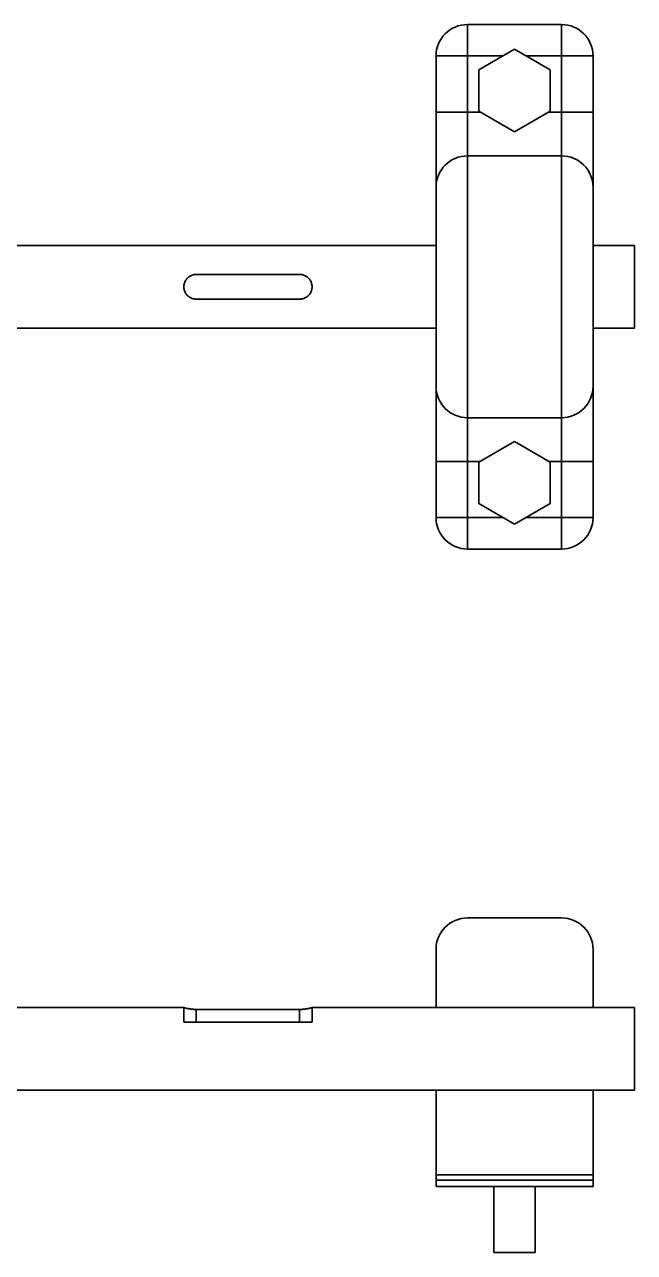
# Model space of a CAD drawing. Header units: millimetres. Extents: x 124 to 803, y 144 to 446.
# Drawn here: x 322.7 to 470.3, y 148.6 to 445.9 of the extents above; entities that cross this region are included whole.
import ezdxf

# ---------------------------------------------------------------- set-up
doc = ezdxf.new("R2010")
doc.units = ezdxf.units.MM
doc.layers.add('Tangent Edges', color=7, linetype='Continuous', lineweight=50)
doc.layers.add('Visible Edges', color=7, linetype='Continuous', lineweight=50)

msp = doc.modelspace()

# ---------------------------------------------------------------- linework, layer by layer
at = {"layer": 'Tangent Edges', "linetype": 'Continuous', "lineweight": 35}
for p, q in [((452.66, 445.89), (429.86, 445.89)), ((429.86, 445.89), (429.86, 438.29)), ((452.66, 438.29), (452.66, 445.89)), ((422.26, 438.29), (422.26, 424.65)), ((429.86, 438.29), (422.26, 438.29)), ((429.86, 424.65), (429.86, 438.29)), ((429.86, 438.29), (438.49, 438.29)), ((444.03, 438.29), (452.66, 438.29)), ((460.26, 438.29), (452.66, 438.29)), ((452.66, 438.29), (452.66, 424.65)), ((460.26, 424.65), (460.26, 438.29)), ((422.26, 424.65), (422.26, 406.49)), ((429.86, 424.65), (422.26, 424.65)), ((429.86, 424.65), (433.01, 424.65)), ((429.86, 414.09), (429.86, 424.65)), ((449.52, 424.65), (452.66, 424.65)), ((452.66, 424.65), (452.66, 414.09)), ((452.66, 424.65), (460.26, 424.65)), ((460.26, 406.49), (460.26, 424.65)), ((429.86, 414.09), (429.86, 350.69)), ((452.66, 350.69), (452.66, 414.09)), ((460.26, 406.49), (460.26, 358.29)), ((422.26, 358.29), (422.26, 340.12)), ((460.26, 340.12), (460.26, 358.29)), ((429.86, 340.12), (429.86, 350.69)), ((452.66, 350.69), (452.66, 340.12)), ((422.26, 340.12), (422.26, 326.49)), ((422.26, 340.12), (429.86, 340.12)), ((429.86, 340.12), (433.01, 340.12)), ((429.86, 326.49), (429.86, 340.12)), ((449.52, 340.12), (452.66, 340.12)), ((452.66, 340.12), (452.66, 326.49)), ((460.26, 340.12), (452.66, 340.12)), ((460.26, 326.49), (460.26, 340.12)), ((422.26, 326.49), (429.86, 326.49)), ((438.49, 326.49), (429.86, 326.49)), ((429.86, 326.49), (429.86, 318.89)), ((452.66, 326.49), (444.03, 326.49)), ((452.66, 318.89), (452.66, 326.49)), ((452.66, 326.49), (460.26, 326.49)), ((429.86, 318.89), (452.66, 318.89)), ((364.26, 207.4), (364.26, 204.36)), ((364.26, 207.4), (389.26, 207.4)), ((389.26, 207.4), (389.26, 204.36)), ((460.26, 166.06), (422.26, 166.06)), ((422.26, 164.56), (422.26, 166.06)), ((460.26, 166.06), (460.26, 164.56))]:
    msp.add_line(p, q, dxfattribs=at).dxf.unprotected_set("ltscale", 0)
msp.add_lwpolyline([(389.26, 207.4), (389.45, 207.4), (389.65, 207.41), (389.84, 207.42), (390.04, 207.43), (390.23, 207.45), (390.41, 207.47), (390.6, 207.49), (390.77, 207.52), (390.94, 207.54), (391.1, 207.57), (391.25, 207.6), (391.38, 207.63), (391.51, 207.66), (391.64, 207.69), (391.75, 207.72), (391.86, 207.74), (391.95, 207.77), (392.03, 207.79), (392.1, 207.81), (392.16, 207.83), (392.21, 207.84), (392.24, 207.85), (392.26, 207.86), (392.26, 207.86)], dxfattribs=at).dxf.unprotected_set("ltscale", 0)
for centre, start, end in [((429.86, 438.29), 90, 180), ((452.66, 438.29), 0, 90), ((429.86, 406.49), 90, 180), ((452.66, 406.49), 0, 90), ((429.86, 358.29), 180, 270), ((452.66, 358.29), 270, 0), ((429.86, 326.49), 180, 270), ((452.66, 326.49), 270, 0)]:
    msp.add_arc(centre, 7.6, start, end, dxfattribs=at).dxf.unprotected_set("ltscale", 0)
at = {"layer": 'Visible Edges', "linetype": 'Continuous', "lineweight": 35}
for p, q in [((432.6, 434.89), (441.26, 439.89)), ((441.26, 439.89), (449.92, 434.89)), ((432.6, 424.89), (432.6, 434.89)), ((449.92, 434.89), (449.92, 424.89)), ((441.26, 419.89), (432.6, 424.89)), ((449.92, 424.89), (441.26, 419.89)), ((429.86, 414.09), (452.66, 414.09)), ((422.26, 358.29), (422.26, 406.49)), ((422.26, 392.39), (319.26, 392.39)), ((470.26, 392.39), (460.26, 392.39)), ((470.26, 392.39), (470.26, 372.39)), ((364.26, 385.39), (389.26, 385.39)), ((389.26, 379.39), (364.26, 379.39)), ((422.26, 372.39), (319.26, 372.39)), ((470.26, 372.39), (460.26, 372.39)), ((429.86, 350.69), (452.66, 350.69)), ((432.6, 339.89), (441.26, 344.89)), ((441.26, 344.89), (449.92, 339.89)), ((432.6, 329.89), (432.6, 339.89)), ((449.92, 339.89), (449.92, 329.89)), ((441.26, 324.89), (432.6, 329.89)), ((449.92, 329.89), (441.26, 324.89)), ((452.66, 229.56), (429.86, 229.56)), ((422.26, 221.96), (422.26, 207.86)), ((460.26, 207.86), (460.26, 221.96)), ((361.26, 207.86), (317.26, 207.86)), ((361.26, 204.36), (361.26, 207.86)), ((392.26, 207.86), (392.26, 204.36)), ((470.26, 207.86), (392.26, 207.86)), ((422.26, 207.86), (460.26, 207.86)), ((470.26, 187.86), (470.26, 207.86)), ((392.26, 204.36), (361.26, 204.36)), ((189.26, 187.86), (470.26, 187.86)), ((460.26, 187.86), (422.26, 187.86)), ((422.26, 187.86), (422.26, 167.36)), ((460.26, 167.36), (460.26, 187.86)), ((422.26, 167.36), (422.26, 166.06)), ((422.26, 167.36), (460.26, 167.36)), ((460.26, 166.06), (460.26, 167.36)), ((422.26, 164.56), (460.26, 164.56)), ((436.26, 164.56), (436.26, 148.56)), ((446.26, 164.56), (446.26, 148.56)), ((441.26, 148.56), (436.26, 148.56)), ((446.26, 148.56), (441.26, 148.56))]:
    msp.add_line(p, q, dxfattribs=at).dxf.unprotected_set("ltscale", 0)
for points in [[(361.26, 382.39), (361.27, 382.58), (361.29, 382.77), (361.32, 382.97), (361.37, 383.16), (361.42, 383.35), (361.49, 383.54), (361.58, 383.72), (361.67, 383.89), (361.78, 384.06), (361.89, 384.22), (362.01, 384.37), (362.14, 384.51), (362.28, 384.64), (362.43, 384.76), (362.59, 384.87), (362.76, 384.98), (362.93, 385.07), (363.11, 385.16), (363.3, 385.23), (363.49, 385.28), (363.68, 385.33), (363.88, 385.36), (364.07, 385.38), (364.26, 385.39)], [(389.26, 385.39), (389.45, 385.38), (389.65, 385.36), (389.84, 385.33), (390.04, 385.28), (390.23, 385.23), (390.41, 385.16), (390.6, 385.07), (390.77, 384.98), (390.94, 384.87), (391.1, 384.76), (391.25, 384.64), (391.38, 384.51), (391.51, 384.37), (391.64, 384.22), (391.75, 384.06), (391.86, 383.89), (391.95, 383.72), (392.03, 383.54), (392.1, 383.35), (392.16, 383.16), (392.21, 382.97), (392.24, 382.77), (392.26, 382.58), (392.26, 382.39)], [(364.26, 379.39), (364.07, 379.39), (363.88, 379.41), (363.68, 379.44), (363.49, 379.49), (363.3, 379.55), (363.11, 379.62), (362.93, 379.7), (362.76, 379.79), (362.59, 379.9), (362.43, 380.01), (362.28, 380.14), (362.14, 380.27), (362.01, 380.4), (361.89, 380.55), (361.78, 380.71), (361.67, 380.88), (361.58, 381.05), (361.49, 381.24), (361.42, 381.42), (361.37, 381.61), (361.32, 381.81), (361.29, 382), (361.27, 382.2), (361.26, 382.39)], [(392.26, 382.39), (392.26, 382.2), (392.24, 382), (392.21, 381.81), (392.16, 381.61), (392.1, 381.42), (392.03, 381.24), (391.95, 381.05), (391.86, 380.88), (391.75, 380.71), (391.64, 380.55), (391.51, 380.4), (391.38, 380.27), (391.25, 380.14), (391.1, 380.01), (390.94, 379.9), (390.77, 379.79), (390.6, 379.7), (390.41, 379.62), (390.23, 379.55), (390.04, 379.49), (389.84, 379.44), (389.65, 379.41), (389.45, 379.39), (389.26, 379.39)], [(361.26, 207.86), (361.27, 207.86), (361.29, 207.85), (361.32, 207.84), (361.37, 207.83), (361.42, 207.81), (361.49, 207.79), (361.58, 207.77), (361.67, 207.74), (361.78, 207.72), (361.89, 207.69), (362.01, 207.66), (362.14, 207.63), (362.28, 207.6), (362.43, 207.57), (362.59, 207.54), (362.76, 207.52), (362.93, 207.49), (363.11, 207.47), (363.3, 207.45), (363.49, 207.43), (363.68, 207.42), (363.88, 207.41), (364.07, 207.4), (364.26, 207.4)]]:
    msp.add_lwpolyline(points, dxfattribs=at).dxf.unprotected_set("ltscale", 0)
for centre, start, end in [((429.86, 221.96), 90, 180), ((452.66, 221.96), 0, 90)]:
    msp.add_arc(centre, 7.6, start, end, dxfattribs=at).dxf.unprotected_set("ltscale", 0)

doc.saveas('drawing.dxf')
